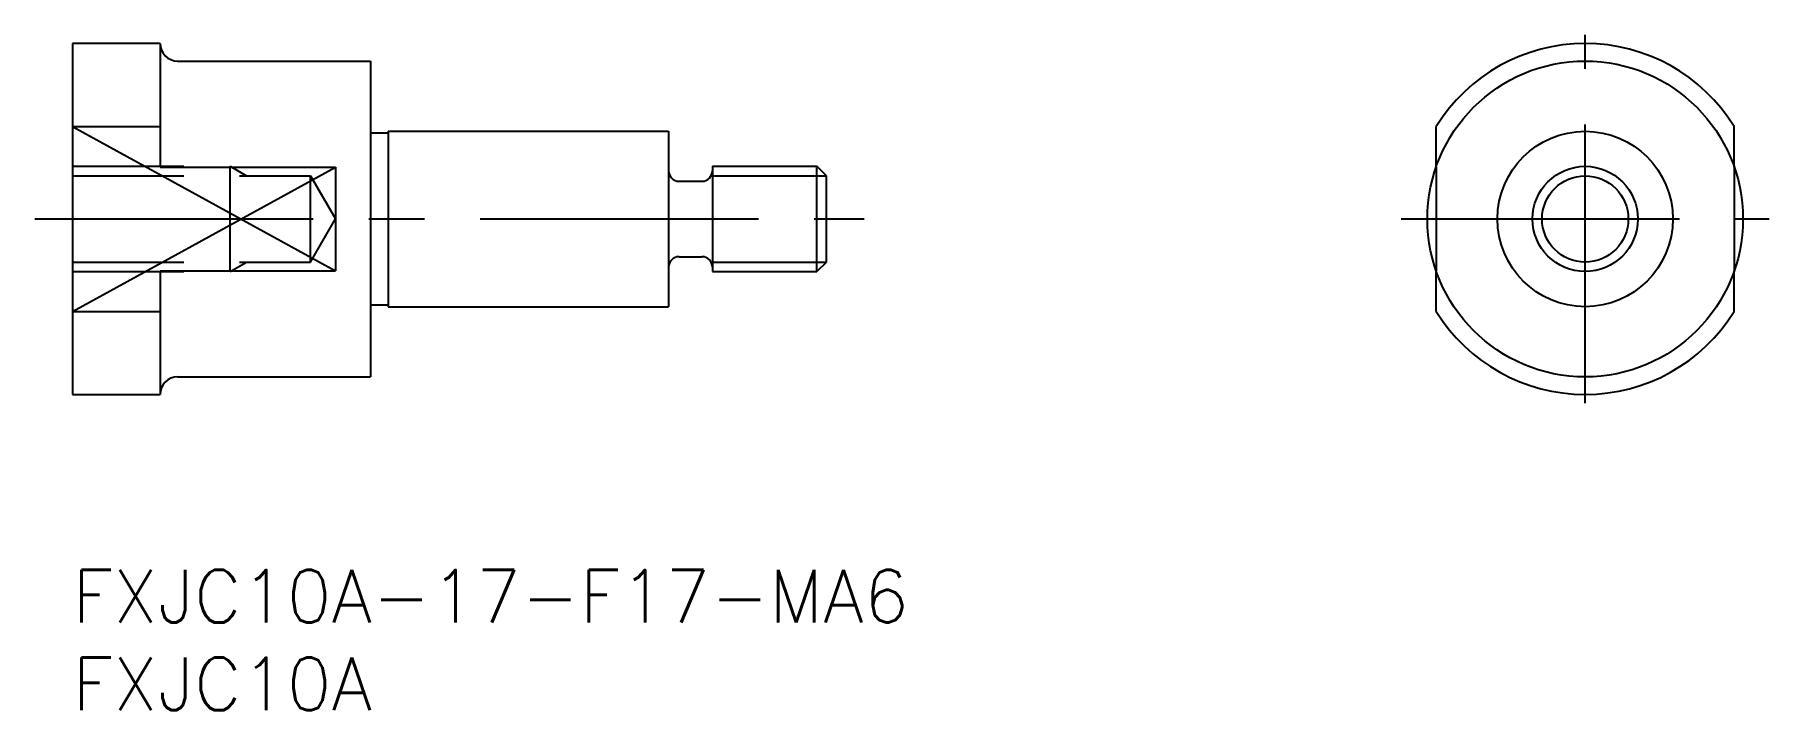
# Model space of a CAD drawing. Extents: x -2.2 to 96.8, y -8 to 30.5.
import ezdxf

# ---------------------------------------------------------------- set-up
doc = ezdxf.new("R2010")
doc.units = 0
doc.header["$LTSCALE"] = 0.5
doc.linetypes.add('CENTER', pattern=[50.8, 31.75, -6.35, 6.35, -6.35])
doc.linetypes.add('DASHED', pattern=[19.05, 12.7, -6.35])
for name, color, linetype in [('MSM_CENTER', 1, 'CENTER'), ('MSM_CONTINUOUS', 7, 'CONTINUOUS'), ('MSM_DASHED', 4, 'DASHED'), ('MSM_NARROW', 5, 'CONTINUOUS'), ('MSM_PART_NUMBER', 7, 'CONTINUOUS')]:
    doc.layers.add(name, color=color, linetype=linetype)
doc.styles.get("Standard").update_dxf_attribs({"font": 'txt.shx', "height": 3, "bigfont": 'bigfont.shx'})

# ---------------------------------------------------------------- blocks, each defined once
blk = doc.blocks.new('*U4')
at = {"layer": 'MSM_PART_NUMBER'}
blk.add_text('FXJC10A-17-F17-MA6', height=3, dxfattribs=at).set_placement((0, -3))
blk = doc.blocks.new('*U5')
at = {"layer": 'MSM_PART_NUMBER'}
blk.add_text('FXJC10A', height=3, dxfattribs=at).set_placement((0, -8))

msp = doc.modelspace()

# ---------------------------------------------------------------- linework, layer by layer
at = {"layer": 'MSM_CENTER'}
for p, q in [((86.272, 9.5), (86.272, 30.5)), ((-2.15, 20), (45.15, 20)), ((75.772, 20), (96.772, 20))]:
    msp.add_line(p, q, dxfattribs=at)
at = {"layer": 'MSM_CONTINUOUS'}
for p, q in [((0, 30), (0, 10)), ((5, 30), (0, 30)), ((5, 30), (5, 22.958)), ((6, 29), (17, 29)), ((17, 29), (17, 11)), ((0, 25.268), (5, 25.268)), ((17, 24.9), (18, 24.9)), ((18, 25), (34, 25)), ((18, 25), (18, 15)), ((34, 25), (34, 15)), ((77.772, 22.958), (77.772, 25.268)), ((94.772, 22.958), (94.772, 25.268)), ((5, 22.958), (15, 22.958)), ((15, 22.958), (15, 17.042)), ((36.5, 23), (42.458, 23)), ((36.5, 23), (36.5, 17)), ((42.458, 17), (42.458, 23)), ((43, 22.458), (42.458, 23)), ((34.6, 22.15), (35.9, 22.15)), ((43, 17.541), (43, 22.458)), ((34.6, 17.85), (35.9, 17.85)), ((5, 17.042), (15, 17.042)), ((5, 17.042), (5, 10)), ((36.5, 17), (42.458, 17)), ((43, 17.541), (42.458, 17)), ((77.772, 14.732), (77.772, 17.042)), ((94.772, 14.732), (94.772, 17.042)), ((17, 15.1), (18, 15.1)), ((18, 15), (34, 15)), ((0, 14.732), (5, 14.732)), ((6, 11), (17, 11)), ((0, 10), (5, 10))]:
    msp.add_line(p, q, dxfattribs=at)
for radius in [9, 5, 3]:
    msp.add_circle((86.272, 20), radius, dxfattribs=at)
for centre, radius, start, end in [((6, 30), 1, 180, 270), ((86.272, 20), 10, 31.78833, 148.21167), ((34.6, 22.75), 0.6, 180, 270), ((35.9, 22.75), 0.6, 270, 0), ((34.6, 17.25), 0.6, 90, 180), ((35.9, 17.25), 0.6, 0, 90), ((86.272, 20), 10, 211.78833, 328.21167), ((6, 10), 1, 90, 180)]:
    msp.add_arc(centre, radius, start, end, dxfattribs=at)
at = {"layer": 'MSM_DASHED'}
for p, q in [((0, 23), (9, 23)), ((9, 17), (9, 23)), ((9, 23), (9.938, 22.458)), ((77.772, 22.958), (77.772, 17.042)), ((94.772, 22.958), (94.772, 17.042)), ((0, 22.458), (13.581, 22.458)), ((13.581, 22.458), (15, 20)), ((13.581, 17.541), (13.581, 22.458)), ((13.581, 17.541), (15, 20)), ((0, 17.541), (13.581, 17.541)), ((0, 17), (9, 17)), ((9, 17), (9.938, 17.541))]:
    msp.add_line(p, q, dxfattribs=at)
at = {"layer": 'MSM_NARROW'}
for p, q in [((0, 25.268), (15, 17.042)), ((0, 14.732), (15, 22.958)), ((36.5, 22.458), (43, 22.458)), ((36.5, 17.541), (43, 17.541))]:
    msp.add_line(p, q, dxfattribs=at)
msp.add_circle((86.272, 20), 2.459, dxfattribs=at)

# ---------------------------------------------------------------- block references
at = {"layer": 'MSM_CONTINUOUS'}
for name in ['*U4', '*U5']:
    msp.add_blockref(name, (0, 0), dxfattribs=at)

doc.saveas('drawing.dxf')
